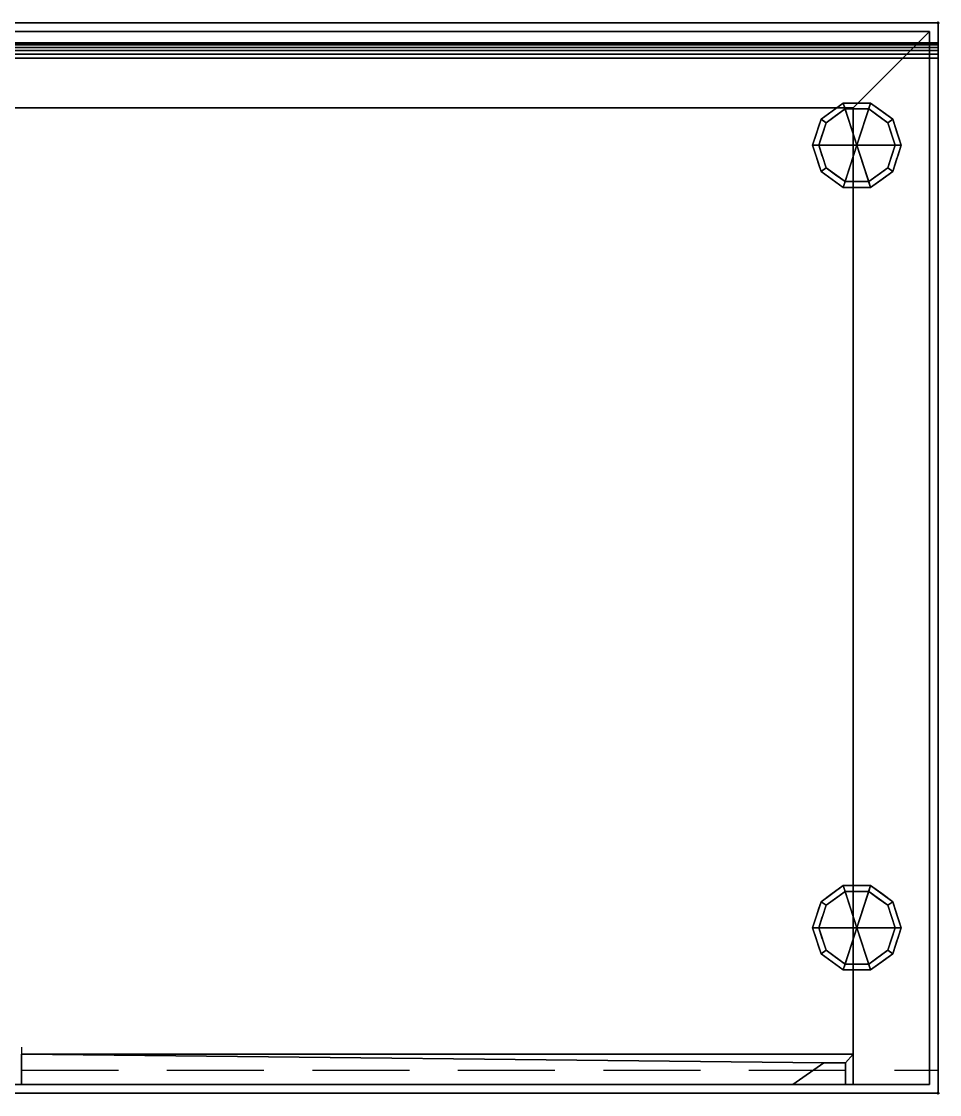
# Model space of a CAD drawing. Header units: millimetres. Extents: x -1 to 1201, y -701 to 1.
# Drawn here: x 600 to 1201, y -701 to 1 of the extents above; entities that cross this region are included whole.
import ezdxf

# ---------------------------------------------------------------- set-up
doc = ezdxf.new("R2010")
doc.units = ezdxf.units.MM
doc.header["$PDMODE"] = 34
doc.linetypes.add('NASCOSTA', pattern=[9.525, 6.35, -3.175])
for name, color, linetype in [('IQ_200_2D', 1, 'Continuous'), ('IQ_200_3D', 1, 'Continuous'), ('IQ_204_2D', 7, 'Continuous'), ('IQ_204_3D', 7, 'Continuous'), ('IQ_INS_3D', 3, 'Continuous')]:
    doc.layers.add(name, color=color, linetype=linetype)

msp = doc.modelspace()

# ---------------------------------------------------------------- linework, layer by layer
at = {"layer": 'IQ_200_2D'}
for p, q in [((0, 0), (1200, 0)), ((1200, 0), (1200, -700)), ((1200, -700), (0, -700))]:
    msp.add_line(p, q, dxfattribs=at)
at = {"layer": 'IQ_204_2D'}
msp.add_line((0, -13), (1200, -13), dxfattribs=at)
at = {"layer": 'IQ_204_2D', "linetype": 'NASCOSTA', "ltscale": 10}
for p, q in [((600, -670), (600, -685)), ((600, -685), (1200, -685))]:
    msp.add_line(p, q, dxfattribs=at)
at = {"layer": 'IQ_INS_3D'}
for p in [(1200, 0), (1200, -700)]:
    msp.add_point(p, dxfattribs=at)

# ---------------------------------------------------------------- meshes
at = {"layer": 'IQ_200_3D'}
mesh = msp.add_polyface(dxfattribs=at)
corners = [(1200, -700, 850), (0, -700, 850), (0, 0, 850), (1200, 0, 850)]
mesh.append_faces([[corners[k] for k in face] for face in [(0, 1, 2, 3)]])
mesh = msp.add_polyface(dxfattribs=at)
corners = [(0, 0, 850), (0, 0, 1000), (1200, 0, 1000), (1200, 0, 850)]
mesh.append_faces([[corners[k] for k in face] for face in [(0, 1, 2, 3)]])
mesh = msp.add_polyface(dxfattribs=at)
corners = [(1200, 0, 1000), (0, 0, 1000), (0, -13, 1000), (1200, -13, 1000)]
mesh.append_faces([[corners[k] for k in face] for face in [(0, 1, 2, 3)]])
mesh = msp.add_polyface(dxfattribs=at)
corners = [(1194.5, -5.5, 850), (5.5, -5.5, 850), (5.5, -694.5, 850), (55.5, -694.5, 850), (55.5, -55.5, 850), (1144.5, -55.5, 850), (1144.5, -694.5, 850), (1194.5, -694.5, 850)]
mesh.append_faces([[corners[k] for k in face] for face in [(4, 1, 2, 3)]], dxfattribs={"vtx0": -1})
mesh.append_faces([[corners[k] for k in face] for face in [(7, 0, 5, 6)]], dxfattribs={"vtx1": -1})
mesh.append_faces([[corners[k] for k in face] for face in [(4, 5, 0, 1)]], dxfattribs={"vtx1": -1, "vtx3": -1})
mesh = msp.add_polyface(dxfattribs=at)
corners = [(1194.5, -694.5, 150), (5.5, -694.5, 150), (5.5, -5.5, 150), (1194.5, -5.5, 150)]
mesh.append_faces([[corners[k] for k in face] for face in [(0, 1, 2, 3)]])
mesh = msp.add_polyface(dxfattribs=at)
corners = [(1194.5, -5.5, 850), (1194.5, -5.5, 150), (5.5, -5.5, 150), (5.5, -5.5, 850)]
mesh.append_faces([[corners[k] for k in face] for face in [(0, 1, 2, 3)]])
mesh = msp.add_polyface(dxfattribs=at)
corners = [(1194.5, -694.5, 850), (1194.5, -694.5, 150), (1194.5, -5.5, 150), (1194.5, -5.5, 850)]
mesh.append_faces([[corners[k] for k in face] for face in [(0, 1, 2, 3)]])
mesh = msp.add_polyface(dxfattribs=at)
corners = [(1200, -700, 850), (1200, 0, 850), (1200, 0, 1000), (1200, -13, 1000), (1200, -13, 910), (1200, -13.34, 907.41), (1200, -14.34, 905), (1200, -15.93, 902.93), (1200, -18, 901.34), (1200, -20.41, 900.34), (1200, -23, 900), (1200, -700, 900)]
mesh.append_faces([[corners[k] for k in face] for face in [(8, 1, 7)]], dxfattribs={"vtx0": -1, "vtx1": -1})
mesh.append_faces([[corners[k] for k in face] for face in [(1, 9, 10)]], dxfattribs={"vtx0": -1, "vtx2": -1})
mesh.append_faces([[corners[k] for k in face] for face in [(6, 7, 1), (5, 6, 1), (4, 5, 1), (8, 9, 1)]], dxfattribs={"vtx1": -1, "vtx2": -1})
mesh.append_faces([[corners[k] for k in face] for face in [(2, 3, 4, 1)]], dxfattribs={"vtx2": -1})
mesh.append_faces([[corners[k] for k in face] for face in [(10, 11, 0, 1)]], dxfattribs={"vtx3": -1})
mesh = msp.add_polyface(dxfattribs=at)
corners = [(1200, -23, 900), (1200, -20.41, 900.34), (1200, -18, 901.34), (1200, -15.93, 902.93), (1200, -14.34, 905), (1200, -13.34, 907.41), (1200, -13, 910), (0, -13, 910), (0, -13.34, 907.41), (0, -14.34, 905), (0, -15.93, 902.93), (0, -18, 901.34), (0, -20.41, 900.34), (0, -23, 900)]
mesh.append_faces([[corners[k] for k in face] for face in [(1, 12, 13, 0)]], dxfattribs={"vtx0": -1})
mesh.append_faces([[corners[k] for k in face] for face in [(2, 11, 12, 1), (11, 2, 3, 10), (5, 8, 9, 4), (10, 3, 4, 9)]], dxfattribs={"vtx0": -1, "vtx2": -1})
mesh.append_faces([[corners[k] for k in face] for face in [(6, 7, 8, 5)]], dxfattribs={"vtx2": -1})
mesh = msp.add_polyface(dxfattribs=at)
corners = [(1200, -13, 1000), (0, -13, 1000), (0, -13, 910), (1200, -13, 910)]
mesh.append_faces([[corners[k] for k in face] for face in [(0, 1, 2, 3)]])
mesh = msp.add_polyface(dxfattribs=at)
corners = [(1200, -700, 900), (1200, -23, 900), (0, -23, 900), (0, -700, 900)]
mesh.append_faces([[corners[k] for k in face] for face in [(0, 1, 2, 3)]])
mesh = msp.add_polyface(dxfattribs=at)
corners = [(55.5, -55.5, 200), (1144.5, -55.5, 200), (1144.5, -55.5, 850), (55.5, -55.5, 850)]
mesh.append_faces([[corners[k] for k in face] for face in [(0, 1, 2, 3)]])
mesh = msp.add_polyface(dxfattribs=at)
corners = [(55.5, -55.5, 200), (55.5, -694.5, 200), (1144.5, -694.5, 200), (1144.5, -55.5, 200)]
mesh.append_faces([[corners[k] for k in face] for face in [(0, 1, 2, 3)]])
mesh = msp.add_polyface(dxfattribs=at)
corners = [(1144.5, -55.5, 200), (1144.5, -694.5, 200), (1144.5, -694.5, 850), (1144.5, -55.5, 850)]
mesh.append_faces([[corners[k] for k in face] for face in [(0, 1, 2, 3)]])
mesh = msp.add_polyface(dxfattribs=at)
corners = [(1144.5, -674.5, 850), (600, -674.5, 850), (600, -694.5, 850), (1104.86, -694.5, 850), (1125.34, -680.16, 850), (1139.5, -680.16, 850), (1139.5, -694.5, 850), (1144.5, -694.5, 850)]
mesh.append_faces([[corners[k] for k in face] for face in [(7, 0, 5, 6), (3, 4, 1, 2)]], dxfattribs={"vtx1": -1})
mesh.append_faces([[corners[k] for k in face] for face in [(4, 5, 0, 1)]], dxfattribs={"vtx1": -1, "vtx3": -1})
mesh = msp.add_polyface(dxfattribs=at)
corners = [(1144.5, -674.5, 200), (1144.5, -694.5, 200), (1139.5, -694.5, 200), (1139.5, -680.16, 200), (1125.34, -680.16, 200), (1104.86, -694.5, 200), (600, -694.5, 200), (600, -674.5, 200)]
mesh.append_faces([[corners[k] for k in face] for face in [(7, 4, 5, 6), (3, 0, 1, 2)]], dxfattribs={"vtx0": -1})
mesh.append_faces([[corners[k] for k in face] for face in [(4, 7, 0, 3)]], dxfattribs={"vtx0": -1, "vtx2": -1})
mesh = msp.add_polyface(dxfattribs=at)
corners = [(1144.5, -674.5, 850), (1144.5, -674.5, 200), (600, -674.5, 200), (600, -674.5, 850)]
mesh.append_faces([[corners[k] for k in face] for face in [(0, 1, 2, 3)]])
mesh = msp.add_polyface(dxfattribs=at)
corners = [(1104.86, -694.5, 850), (1104.86, -694.5, 200), (1125.34, -680.16, 200), (1125.34, -680.16, 850)]
mesh.append_faces([[corners[k] for k in face] for face in [(0, 1, 2, 3)]])
mesh = msp.add_polyface(dxfattribs=at)
corners = [(1125.34, -680.16, 850), (1125.34, -680.16, 200), (1139.5, -680.16, 200), (1139.5, -680.16, 850)]
mesh.append_faces([[corners[k] for k in face] for face in [(0, 1, 2, 3)]])
mesh = msp.add_polyface(dxfattribs=at)
corners = [(1139.5, -680.16, 850), (1139.5, -680.16, 200), (1139.5, -694.5, 200), (1139.5, -694.5, 850)]
mesh.append_faces([[corners[k] for k in face] for face in [(0, 1, 2, 3)]])
mesh = msp.add_polyface(dxfattribs=at)
corners = [(1144.5, -694.5, 850), (1144.5, -694.5, 200), (1144.5, -674.5, 200), (1144.5, -674.5, 850)]
mesh.append_faces([[corners[k] for k in face] for face in [(0, 1, 2, 3)]])
mesh = msp.add_polyface(dxfattribs=at)
corners = [(5.5, -694.5, 150), (1194.5, -694.5, 150), (1194.5, -694.5, 850), (1144.5, -694.5, 850), (1144.5, -694.5, 200), (55.5, -694.5, 200), (55.5, -694.5, 850), (5.5, -694.5, 850)]
mesh.append_faces([[corners[k] for k in face] for face in [(4, 5, 0, 1)]], dxfattribs={"vtx1": -1, "vtx3": -1})
mesh.append_faces([[corners[k] for k in face] for face in [(2, 3, 4, 1)]], dxfattribs={"vtx2": -1})
mesh.append_faces([[corners[k] for k in face] for face in [(5, 6, 7, 0)]], dxfattribs={"vtx3": -1})
mesh = msp.add_polyface(dxfattribs=at)
corners = [(600, -694.5, 850), (600, -694.5, 200), (1104.86, -694.5, 200), (1104.86, -694.5, 850)]
mesh.append_faces([[corners[k] for k in face] for face in [(0, 1, 2, 3)]])
mesh = msp.add_polyface(dxfattribs=at)
corners = [(1139.5, -694.5, 850), (1139.5, -694.5, 200), (1144.5, -694.5, 200), (1144.5, -694.5, 850)]
mesh.append_faces([[corners[k] for k in face] for face in [(0, 1, 2, 3)]])
mesh = msp.add_polyface(dxfattribs=at)
corners = [(0, -700, 900), (0, -700, 850), (1200, -700, 850), (1200, -700, 900)]
mesh.append_faces([[corners[k] for k in face] for face in [(0, 1, 2, 3)]])
at = {"layer": 'IQ_204_3D'}
mesh = msp.add_polyface(dxfattribs=at)
corners = [(1146.9, -80, 150), (1175.9, -80, 150), (1170.36, -62.95, 150), (1155.86, -52.42, 150), (1137.94, -52.42, 150), (1123.44, -62.95, 150), (1117.9, -80, 150)]
mesh.append_faces([[corners[k] for k in face] for face in [(0, 4, 5, 6)]], dxfattribs={"vtx0": -1})
mesh.append_faces([[corners[k] for k in face] for face in [(0, 3, 4)]], dxfattribs={"vtx0": -1, "vtx2": -1})
mesh.append_faces([[corners[k] for k in face] for face in [(0, 1, 2, 3)]], dxfattribs={"vtx3": -1})
mesh = msp.add_polyface(dxfattribs=at)
corners = [(1117.9, -80, 150), (1123.44, -62.95, 150), (1137.94, -52.42, 150), (1155.86, -52.42, 150), (1170.36, -62.95, 150), (1175.9, -80, 150), (1175.9, -80, 25), (1170.36, -62.95, 25), (1155.86, -52.42, 25), (1137.94, -52.42, 25), (1123.44, -62.95, 25), (1117.9, -80, 25), (1163.11, -57.69, 150), (1163.11, -57.69, 25), (1173.13, -71.48, 25), (1173.13, -71.48, 150), (1146.9, -52.42, 150), (1146.9, -52.42, 25), (1130.69, -57.69, 25), (1130.69, -57.69, 150), (1120.21, -72.88, 25), (1120.67, -71.48, 150), (1121.83, -67.92, 25)]
mesh.append_faces([[corners[k] for k in face] for face in [(22, 1, 10), (1, 22, 21)]], dxfattribs={"vtx0": -1, "vtx1": -1})
mesh.append_faces([[corners[k] for k in face] for face in [(20, 0, 21)]], dxfattribs={"vtx0": -1, "vtx2": -1})
mesh.append_faces([[corners[k] for k in face] for face in [(22, 20, 21)]], dxfattribs={"vtx1": -1, "vtx2": -1})
mesh.append_faces([[corners[k] for k in face] for face in [(2, 16, 17, 9), (13, 8, 3, 12), (4, 15, 14, 7), (7, 13, 12, 4), (9, 18, 19, 2), (16, 3, 8, 17), (1, 19, 18, 10)]], dxfattribs={"vtx1": -1, "vtx3": -1})
mesh.append_faces([[corners[k] for k in face] for face in [(5, 6, 14, 15), (20, 11, 0)]], dxfattribs={"vtx2": -1})
mesh = msp.add_polyface(dxfattribs=at)
corners = [(1117.9, -80, 25), (1123.44, -62.95, 25), (1137.94, -52.42, 25), (1155.86, -52.42, 25), (1170.36, -62.95, 25), (1175.9, -80, 25), (1171.9, -80, 25), (1167.13, -65.31, 25), (1154.63, -56.22, 25), (1139.17, -56.22, 25), (1126.67, -65.31, 25), (1121.9, -80, 25)]
mesh.append_faces([[corners[k] for k in face] for face in [(10, 1, 2, 9)]], dxfattribs={"vtx0": -1, "vtx2": -1})
mesh.append_faces([[corners[k] for k in face] for face in [(6, 7, 4, 5)]], dxfattribs={"vtx1": -1})
mesh.append_faces([[corners[k] for k in face] for face in [(8, 9, 2, 3), (7, 8, 3, 4)]], dxfattribs={"vtx1": -1, "vtx3": -1})
mesh.append_faces([[corners[k] for k in face] for face in [(11, 0, 1, 10)]], dxfattribs={"vtx2": -1})
mesh = msp.add_polyface(dxfattribs=at)
corners = [(1121.9, -80, 25), (1126.67, -65.31, 25), (1139.17, -56.22, 25), (1154.63, -56.22, 25), (1167.13, -65.31, 25), (1171.9, -80, 25), (1171.9, -80, 0), (1167.13, -65.31, 0), (1154.63, -56.22, 0), (1139.17, -56.22, 0), (1126.67, -65.31, 0), (1121.9, -80, 0), (1160.88, -60.76, 0), (1160.88, -60.76, 25), (1169.51, -72.65, 25), (1169.51, -72.65, 0), (1146.9, -56.22, 25), (1146.9, -56.22, 0), (1124.22, -72.87, 0), (1124.29, -72.65, 25), (1132.92, -60.76, 0), (1132.92, -60.76, 25)]
mesh.append_faces([[corners[k] for k in face] for face in [(15, 14, 5, 6)]], dxfattribs={"vtx0": -1})
mesh.append_faces([[corners[k] for k in face] for face in [(7, 4, 14, 15), (9, 2, 16, 17), (8, 3, 13, 12), (12, 13, 4, 7), (19, 10, 18), (17, 16, 3, 8), (10, 19, 1), (18, 0, 19)]], dxfattribs={"vtx0": -1, "vtx2": -1})
mesh.append_faces([[corners[k] for k in face] for face in [(21, 2, 9, 20), (1, 21, 20, 10)]], dxfattribs={"vtx1": -1, "vtx3": -1})
mesh.append_faces([[corners[k] for k in face] for face in [(18, 11, 0)]], dxfattribs={"vtx2": -1})
mesh = msp.add_polyface(dxfattribs=at)
corners = [(1121.9, -80, 0), (1126.67, -65.31, 0), (1139.17, -56.22, 0), (1154.63, -56.22, 0), (1167.13, -65.31, 0), (1171.9, -80, 0), (1146.9, -80, 0)]
mesh.append_faces([[corners[k] for k in face] for face in [(1, 2, 6, 0)]], dxfattribs={"vtx1": -1})
mesh.append_faces([[corners[k] for k in face] for face in [(2, 3, 6)]], dxfattribs={"vtx1": -1, "vtx2": -1})
mesh.append_faces([[corners[k] for k in face] for face in [(4, 5, 6, 3)]], dxfattribs={"vtx2": -1})
mesh = msp.add_polyface(dxfattribs=at)
corners = [(1146.9, -80, 150), (1117.9, -80, 150), (1123.44, -97.05, 150), (1137.94, -107.58, 150), (1155.86, -107.58, 150), (1170.36, -97.05, 150), (1175.9, -80, 150)]
mesh.append_faces([[corners[k] for k in face] for face in [(0, 4, 5, 6)]], dxfattribs={"vtx0": -1})
mesh.append_faces([[corners[k] for k in face] for face in [(4, 0, 3)]], dxfattribs={"vtx0": -1, "vtx1": -1})
mesh.append_faces([[corners[k] for k in face] for face in [(0, 1, 2, 3)]], dxfattribs={"vtx3": -1})
mesh = msp.add_polyface(dxfattribs=at)
corners = [(1175.9, -80, 150), (1170.36, -97.05, 150), (1155.86, -107.58, 150), (1137.94, -107.58, 150), (1123.44, -97.05, 150), (1117.9, -80, 150), (1117.9, -80, 25), (1123.44, -97.05, 25), (1137.94, -107.58, 25), (1155.86, -107.58, 25), (1170.36, -97.05, 25), (1175.9, -80, 25), (1120.21, -87.12, 150), (1120.67, -88.52, 25), (1130.69, -102.31, 25), (1130.69, -102.31, 150), (1146.9, -107.58, 150), (1146.9, -107.58, 25), (1163.11, -102.31, 25), (1163.11, -102.31, 150), (1173.59, -87.12, 25), (1173.13, -88.52, 150), (1121.83, -92.08, 150), (1171.97, -92.08, 25)]
mesh.append_faces([[corners[k] for k in face] for face in [(6, 12, 5)]], dxfattribs={"vtx0": -1})
mesh.append_faces([[corners[k] for k in face] for face in [(23, 1, 10), (22, 7, 4), (7, 22, 13), (1, 23, 21)]], dxfattribs={"vtx0": -1, "vtx1": -1})
mesh.append_faces([[corners[k] for k in face] for face in [(12, 6, 13), (20, 0, 21)]], dxfattribs={"vtx0": -1, "vtx2": -1})
mesh.append_faces([[corners[k] for k in face] for face in [(22, 12, 13), (23, 20, 21)]], dxfattribs={"vtx1": -1, "vtx2": -1})
mesh.append_faces([[corners[k] for k in face] for face in [(15, 4, 7, 14), (3, 15, 14, 8), (17, 9, 2, 16), (19, 2, 9, 18), (18, 10, 1, 19), (16, 3, 8, 17)]], dxfattribs={"vtx1": -1, "vtx3": -1})
mesh.append_faces([[corners[k] for k in face] for face in [(20, 11, 0)]], dxfattribs={"vtx2": -1})
mesh = msp.add_polyface(dxfattribs=at)
corners = [(1175.9, -80, 25), (1170.36, -97.05, 25), (1155.86, -107.58, 25), (1137.94, -107.58, 25), (1123.44, -97.05, 25), (1117.9, -80, 25), (1121.9, -80, 25), (1126.67, -94.69, 25), (1139.17, -103.78, 25), (1154.63, -103.78, 25), (1167.13, -94.69, 25), (1171.9, -80, 25)]
mesh.append_faces([[corners[k] for k in face] for face in [(1, 10, 11, 0)]], dxfattribs={"vtx0": -1})
mesh.append_faces([[corners[k] for k in face] for face in [(3, 8, 9, 2), (2, 9, 10, 1)]], dxfattribs={"vtx0": -1, "vtx2": -1})
mesh.append_faces([[corners[k] for k in face] for face in [(3, 4, 7, 8)]], dxfattribs={"vtx1": -1, "vtx3": -1})
mesh.append_faces([[corners[k] for k in face] for face in [(4, 5, 6, 7)]], dxfattribs={"vtx3": -1})
mesh = msp.add_polyface(dxfattribs=at)
corners = [(1171.9, -80, 25), (1167.13, -94.69, 25), (1154.63, -103.78, 25), (1139.17, -103.78, 25), (1126.67, -94.69, 25), (1121.9, -80, 25), (1121.9, -80, 0), (1126.67, -94.69, 0), (1139.17, -103.78, 0), (1154.63, -103.78, 0), (1167.13, -94.69, 0), (1171.9, -80, 0), (1124.22, -87.13, 0), (1124.29, -87.35, 25), (1132.92, -99.24, 25), (1132.92, -99.24, 0), (1146.9, -103.78, 25), (1146.9, -103.78, 0), (1169.58, -87.13, 0), (1169.51, -87.35, 25), (1160.88, -99.24, 25), (1160.88, -99.24, 0)]
mesh.append_faces([[corners[k] for k in face] for face in [(7, 13, 12)]], dxfattribs={"vtx0": -1, "vtx1": -1})
mesh.append_faces([[corners[k] for k in face] for face in [(15, 14, 4, 7), (14, 15, 8, 3), (12, 13, 5), (9, 2, 16), (19, 10, 18), (10, 19, 1), (20, 21, 10, 1), (2, 9, 21, 20), (18, 0, 19)]], dxfattribs={"vtx0": -1, "vtx2": -1})
mesh.append_faces([[corners[k] for k in face] for face in [(4, 13, 7), (8, 17, 3)]], dxfattribs={"vtx1": -1, "vtx2": -1})
mesh.append_faces([[corners[k] for k in face] for face in [(16, 3, 17, 9)]], dxfattribs={"vtx1": -1, "vtx3": -1})
mesh.append_faces([[corners[k] for k in face] for face in [(5, 6, 12), (18, 11, 0)]], dxfattribs={"vtx2": -1})
mesh = msp.add_polyface(dxfattribs=at)
corners = [(1171.9, -80, 0), (1167.13, -94.69, 0), (1154.63, -103.78, 0), (1139.17, -103.78, 0), (1126.67, -94.69, 0), (1121.9, -80, 0), (1146.9, -80, 0)]
mesh.append_faces([[corners[k] for k in face] for face in [(3, 6, 2)]], dxfattribs={"vtx0": -1, "vtx1": -1})
mesh.append_faces([[corners[k] for k in face] for face in [(1, 2, 6, 0)]], dxfattribs={"vtx1": -1})
mesh.append_faces([[corners[k] for k in face] for face in [(4, 5, 6, 3)]], dxfattribs={"vtx2": -1})
mesh = msp.add_polyface(dxfattribs=at)
corners = [(1146.9, -591.9, 150), (1175.9, -591.9, 150), (1170.36, -574.85, 150), (1155.86, -564.32, 150), (1137.94, -564.32, 150), (1123.44, -574.85, 150), (1117.9, -591.9, 150)]
mesh.append_faces([[corners[k] for k in face] for face in [(0, 4, 5, 6)]], dxfattribs={"vtx0": -1})
mesh.append_faces([[corners[k] for k in face] for face in [(0, 3, 4)]], dxfattribs={"vtx0": -1, "vtx2": -1})
mesh.append_faces([[corners[k] for k in face] for face in [(0, 1, 2, 3)]], dxfattribs={"vtx3": -1})
mesh = msp.add_polyface(dxfattribs=at)
corners = [(1117.9, -591.9, 150), (1123.44, -574.85, 150), (1137.94, -564.32, 150), (1155.86, -564.32, 150), (1170.36, -574.85, 150), (1175.9, -591.9, 150), (1175.9, -591.9, 25), (1170.36, -574.85, 25), (1155.86, -564.32, 25), (1137.94, -564.32, 25), (1123.44, -574.85, 25), (1117.9, -591.9, 25), (1163.11, -569.59, 150), (1163.11, -569.59, 25), (1173.13, -583.38, 25), (1173.13, -583.38, 150), (1146.9, -564.32, 150), (1146.9, -564.32, 25), (1130.69, -569.59, 25), (1130.69, -569.59, 150), (1120.21, -584.78, 25), (1120.67, -583.38, 150), (1121.83, -579.82, 25)]
mesh.append_faces([[corners[k] for k in face] for face in [(22, 1, 10), (1, 22, 21)]], dxfattribs={"vtx0": -1, "vtx1": -1})
mesh.append_faces([[corners[k] for k in face] for face in [(20, 0, 21)]], dxfattribs={"vtx0": -1, "vtx2": -1})
mesh.append_faces([[corners[k] for k in face] for face in [(22, 20, 21)]], dxfattribs={"vtx1": -1, "vtx2": -1})
mesh.append_faces([[corners[k] for k in face] for face in [(2, 16, 17, 9), (13, 8, 3, 12), (4, 15, 14, 7), (7, 13, 12, 4), (9, 18, 19, 2), (16, 3, 8, 17), (1, 19, 18, 10)]], dxfattribs={"vtx1": -1, "vtx3": -1})
mesh.append_faces([[corners[k] for k in face] for face in [(5, 6, 14, 15), (20, 11, 0)]], dxfattribs={"vtx2": -1})
mesh = msp.add_polyface(dxfattribs=at)
corners = [(1117.9, -591.9, 25), (1123.44, -574.85, 25), (1137.94, -564.32, 25), (1155.86, -564.32, 25), (1170.36, -574.85, 25), (1175.9, -591.9, 25), (1171.9, -591.9, 25), (1167.13, -577.21, 25), (1154.63, -568.12, 25), (1139.17, -568.12, 25), (1126.67, -577.21, 25), (1121.9, -591.9, 25)]
mesh.append_faces([[corners[k] for k in face] for face in [(10, 1, 2, 9)]], dxfattribs={"vtx0": -1, "vtx2": -1})
mesh.append_faces([[corners[k] for k in face] for face in [(6, 7, 4, 5)]], dxfattribs={"vtx1": -1})
mesh.append_faces([[corners[k] for k in face] for face in [(8, 9, 2, 3), (7, 8, 3, 4)]], dxfattribs={"vtx1": -1, "vtx3": -1})
mesh.append_faces([[corners[k] for k in face] for face in [(11, 0, 1, 10)]], dxfattribs={"vtx2": -1})
mesh = msp.add_polyface(dxfattribs=at)
corners = [(1121.9, -591.9, 25), (1126.67, -577.21, 25), (1139.17, -568.12, 25), (1154.63, -568.12, 25), (1167.13, -577.21, 25), (1171.9, -591.9, 25), (1171.9, -591.9, 0), (1167.13, -577.21, 0), (1154.63, -568.12, 0), (1139.17, -568.12, 0), (1126.67, -577.21, 0), (1121.9, -591.9, 0), (1160.88, -572.66, 0), (1160.88, -572.66, 25), (1169.51, -584.55, 25), (1169.51, -584.55, 0), (1146.9, -568.12, 25), (1146.9, -568.12, 0), (1124.22, -584.77, 0), (1124.29, -584.55, 25), (1132.92, -572.66, 0), (1132.92, -572.66, 25)]
mesh.append_faces([[corners[k] for k in face] for face in [(15, 14, 5, 6)]], dxfattribs={"vtx0": -1})
mesh.append_faces([[corners[k] for k in face] for face in [(7, 4, 14, 15), (9, 2, 16, 17), (8, 3, 13, 12), (12, 13, 4, 7), (19, 10, 18), (17, 16, 3, 8), (10, 19, 1), (18, 0, 19)]], dxfattribs={"vtx0": -1, "vtx2": -1})
mesh.append_faces([[corners[k] for k in face] for face in [(21, 2, 9, 20), (1, 21, 20, 10)]], dxfattribs={"vtx1": -1, "vtx3": -1})
mesh.append_faces([[corners[k] for k in face] for face in [(18, 11, 0)]], dxfattribs={"vtx2": -1})
mesh = msp.add_polyface(dxfattribs=at)
corners = [(1121.9, -591.9, 0), (1126.67, -577.21, 0), (1139.17, -568.12, 0), (1154.63, -568.12, 0), (1167.13, -577.21, 0), (1171.9, -591.9, 0), (1146.9, -591.9, 0)]
mesh.append_faces([[corners[k] for k in face] for face in [(1, 2, 6, 0)]], dxfattribs={"vtx1": -1})
mesh.append_faces([[corners[k] for k in face] for face in [(2, 3, 6)]], dxfattribs={"vtx1": -1, "vtx2": -1})
mesh.append_faces([[corners[k] for k in face] for face in [(4, 5, 6, 3)]], dxfattribs={"vtx2": -1})
mesh = msp.add_polyface(dxfattribs=at)
corners = [(1146.9, -591.9, 150), (1117.9, -591.9, 150), (1123.44, -608.95, 150), (1137.94, -619.48, 150), (1155.86, -619.48, 150), (1170.36, -608.95, 150), (1175.9, -591.9, 150)]
mesh.append_faces([[corners[k] for k in face] for face in [(0, 4, 5, 6)]], dxfattribs={"vtx0": -1})
mesh.append_faces([[corners[k] for k in face] for face in [(4, 0, 3)]], dxfattribs={"vtx0": -1, "vtx1": -1})
mesh.append_faces([[corners[k] for k in face] for face in [(0, 1, 2, 3)]], dxfattribs={"vtx3": -1})
mesh = msp.add_polyface(dxfattribs=at)
corners = [(1175.9, -591.9, 150), (1170.36, -608.95, 150), (1155.86, -619.48, 150), (1137.94, -619.48, 150), (1123.44, -608.95, 150), (1117.9, -591.9, 150), (1117.9, -591.9, 25), (1123.44, -608.95, 25), (1137.94, -619.48, 25), (1155.86, -619.48, 25), (1170.36, -608.95, 25), (1175.9, -591.9, 25), (1120.21, -599.02, 150), (1120.67, -600.42, 25), (1130.69, -614.21, 25), (1130.69, -614.21, 150), (1146.9, -619.48, 150), (1146.9, -619.48, 25), (1163.11, -614.21, 25), (1163.11, -614.21, 150), (1173.59, -599.02, 25), (1173.13, -600.42, 150), (1121.83, -603.98, 150), (1171.97, -603.98, 25)]
mesh.append_faces([[corners[k] for k in face] for face in [(6, 12, 5)]], dxfattribs={"vtx0": -1})
mesh.append_faces([[corners[k] for k in face] for face in [(23, 1, 10), (22, 7, 4), (7, 22, 13), (1, 23, 21)]], dxfattribs={"vtx0": -1, "vtx1": -1})
mesh.append_faces([[corners[k] for k in face] for face in [(12, 6, 13), (20, 0, 21)]], dxfattribs={"vtx0": -1, "vtx2": -1})
mesh.append_faces([[corners[k] for k in face] for face in [(22, 12, 13), (23, 20, 21)]], dxfattribs={"vtx1": -1, "vtx2": -1})
mesh.append_faces([[corners[k] for k in face] for face in [(15, 4, 7, 14), (3, 15, 14, 8), (17, 9, 2, 16), (19, 2, 9, 18), (18, 10, 1, 19), (16, 3, 8, 17)]], dxfattribs={"vtx1": -1, "vtx3": -1})
mesh.append_faces([[corners[k] for k in face] for face in [(20, 11, 0)]], dxfattribs={"vtx2": -1})
mesh = msp.add_polyface(dxfattribs=at)
corners = [(1175.9, -591.9, 25), (1170.36, -608.95, 25), (1155.86, -619.48, 25), (1137.94, -619.48, 25), (1123.44, -608.95, 25), (1117.9, -591.9, 25), (1121.9, -591.9, 25), (1126.67, -606.59, 25), (1139.17, -615.68, 25), (1154.63, -615.68, 25), (1167.13, -606.59, 25), (1171.9, -591.9, 25)]
mesh.append_faces([[corners[k] for k in face] for face in [(1, 10, 11, 0)]], dxfattribs={"vtx0": -1})
mesh.append_faces([[corners[k] for k in face] for face in [(3, 8, 9, 2), (2, 9, 10, 1)]], dxfattribs={"vtx0": -1, "vtx2": -1})
mesh.append_faces([[corners[k] for k in face] for face in [(3, 4, 7, 8)]], dxfattribs={"vtx1": -1, "vtx3": -1})
mesh.append_faces([[corners[k] for k in face] for face in [(4, 5, 6, 7)]], dxfattribs={"vtx3": -1})
mesh = msp.add_polyface(dxfattribs=at)
corners = [(1171.9, -591.9, 25), (1167.13, -606.59, 25), (1154.63, -615.68, 25), (1139.17, -615.68, 25), (1126.67, -606.59, 25), (1121.9, -591.9, 25), (1121.9, -591.9, 0), (1126.67, -606.59, 0), (1139.17, -615.68, 0), (1154.63, -615.68, 0), (1167.13, -606.59, 0), (1171.9, -591.9, 0), (1124.22, -599.03, 0), (1124.29, -599.25, 25), (1132.92, -611.14, 25), (1132.92, -611.14, 0), (1146.9, -615.68, 25), (1146.9, -615.68, 0), (1169.58, -599.03, 0), (1169.51, -599.25, 25), (1160.88, -611.14, 25), (1160.88, -611.14, 0)]
mesh.append_faces([[corners[k] for k in face] for face in [(7, 13, 12)]], dxfattribs={"vtx0": -1, "vtx1": -1})
mesh.append_faces([[corners[k] for k in face] for face in [(15, 14, 4, 7), (14, 15, 8, 3), (12, 13, 5), (9, 2, 16), (19, 10, 18), (10, 19, 1), (20, 21, 10, 1), (2, 9, 21, 20), (18, 0, 19)]], dxfattribs={"vtx0": -1, "vtx2": -1})
mesh.append_faces([[corners[k] for k in face] for face in [(4, 13, 7), (8, 17, 3)]], dxfattribs={"vtx1": -1, "vtx2": -1})
mesh.append_faces([[corners[k] for k in face] for face in [(16, 3, 17, 9)]], dxfattribs={"vtx1": -1, "vtx3": -1})
mesh.append_faces([[corners[k] for k in face] for face in [(5, 6, 12), (18, 11, 0)]], dxfattribs={"vtx2": -1})
mesh = msp.add_polyface(dxfattribs=at)
corners = [(1171.9, -591.9, 0), (1167.13, -606.59, 0), (1154.63, -615.68, 0), (1139.17, -615.68, 0), (1126.67, -606.59, 0), (1121.9, -591.9, 0), (1146.9, -591.9, 0)]
mesh.append_faces([[corners[k] for k in face] for face in [(3, 6, 2)]], dxfattribs={"vtx0": -1, "vtx1": -1})
mesh.append_faces([[corners[k] for k in face] for face in [(1, 2, 6, 0)]], dxfattribs={"vtx1": -1})
mesh.append_faces([[corners[k] for k in face] for face in [(4, 5, 6, 3)]], dxfattribs={"vtx2": -1})

doc.saveas('drawing.dxf')
